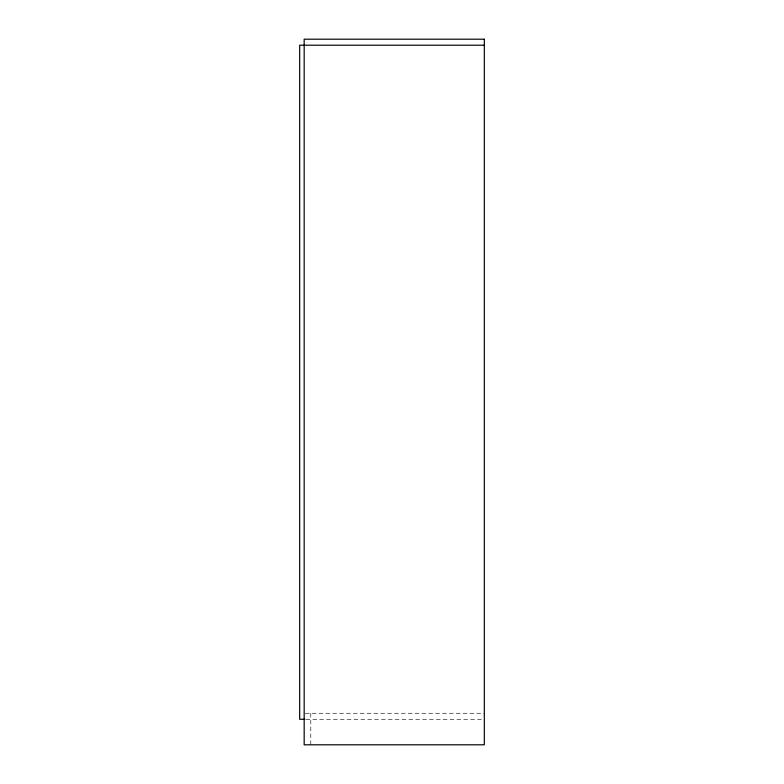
<?xml version="1.0" encoding="UTF-8"?>
<svg xmlns="http://www.w3.org/2000/svg" width="784" height="784" viewBox="0 0 784 784"><rect width="100%" height="100%" fill="white"/><g stroke="black" fill="none" stroke-linecap="round" stroke-linejoin="round"><path stroke-width="0.59" stroke-dasharray="3.92 2.94" d="M305.28 713.273L484.326 713.273M305.976 719.281L483.111 719.281M310.778 713.273L310.778 744.8"/><path stroke-width="1.18" d="M484.326 45.207L299.674 45.207L299.674 719.281L304.78 719.281M484.326 39.2L304.172 39.2L304.172 744.8L484.326 744.8L484.326 39.2"/></g></svg>
